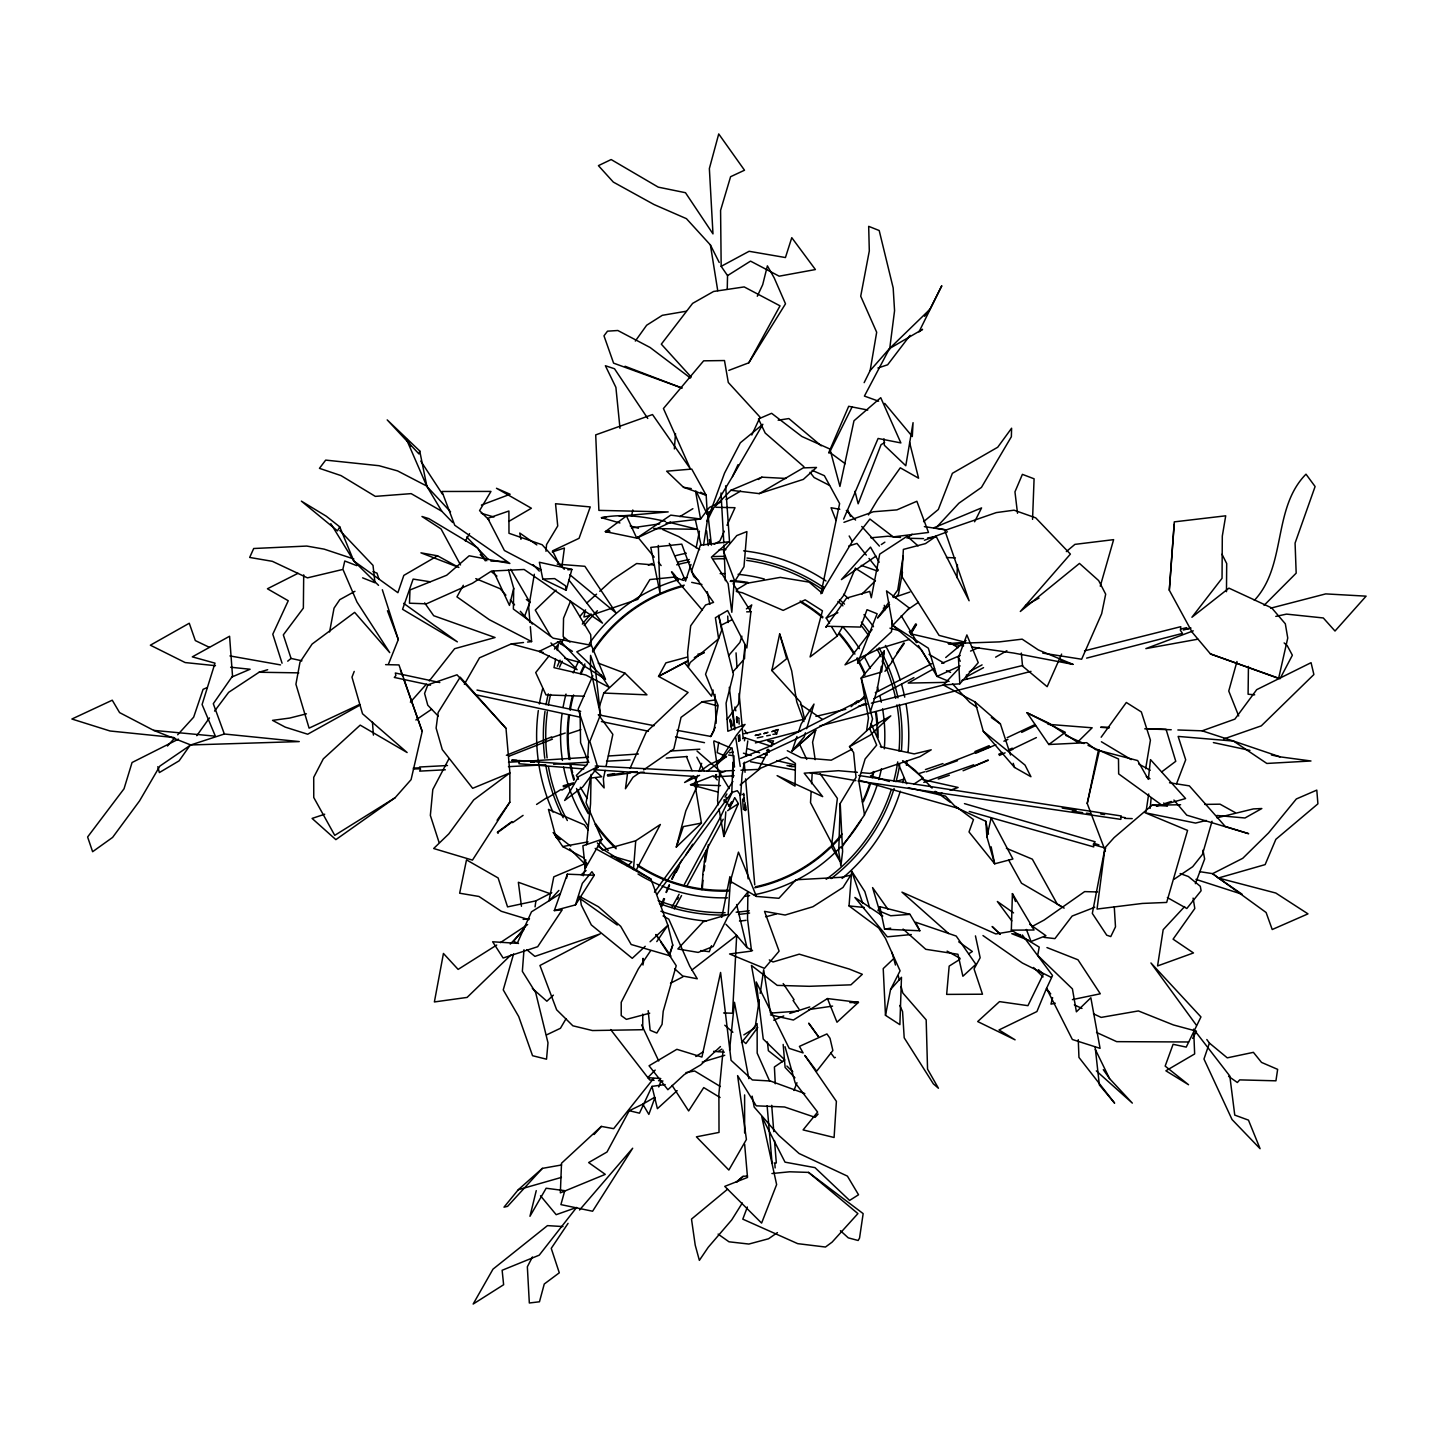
<?xml version="1.0" encoding="UTF-8"?>
<svg xmlns="http://www.w3.org/2000/svg" width="1438" height="1438" viewBox="0 0 1438 1438"><rect width="100%" height="100%" fill="white"/><g stroke="black" fill="none" stroke-linecap="round" stroke-linejoin="round"><path stroke-width="1.5" d="M509.807 802.17L509.879 772.925L505.996 728.329L460.196 677.172L438.159 712.493L436.109 728.059L442.293 749.593L472.671 788.312L509.879 772.925L473.695 799.941L448.818 833.878L433.665 848.51L472.473 860.122L509.807 802.17L497.099 820.271M732.931 769.276L734.009 755.813M642.768 1014.096L642.696 1029.716L592.438 1030.543L572.863 1025.797L556.632 1009.782L539.951 965.491L600.203 933.873L534.9 956.396L526.703 949.637M643.02 965.024L643.038 958.337L643.469 962.705M1226.47 591.683L1226.704 563.57L1222.012 554.259M303.706 574.841L303.364 608.112L283.322 634.877L291.051 658.424L301.908 660.815M743.158 807.491L742.673 799.043M1248.436 666.405L1248.094 694.23L1254.691 694.806M732.949 762.32L731.78 792.482L737.281 790.702L740.678 795.358L742.062 774.884L744.453 762.212M508.495 569.861L513.708 588.358L513.366 609.047L553.235 638.202L591.36 645.303L605.452 679.275L583.307 665.47L560.389 641.078L539.088 651.396L577.141 669.695L550.916 642.93M727.251 289.092L727.538 275.611L721.175 266.336L720.582 210.361L730.594 176.712L744.507 170.223L718.73 133.95L709.365 168.552L712.978 233.891L685.477 192.71L658.245 187.138L611.15 159.546L598.424 165.64L613.325 182.087L654.002 204.52L686.429 218.666L710.408 244.963L719.216 262.453M1011.345 930.152L1012.406 893.627L1034.084 930.009L1011.345 930.152L1039.225 947.103L1037.679 955.389L1072.424 988.895L1076.397 1011.813L1090.849 997.738L1100.07 1048.356L1072.353 1039.494L1046.522 988.445L1052.544 975.539L1022.328 934.988M840.223 803.483L838.731 851.602L840.906 865.982L842.614 851.548L840.223 803.483L856.005 777.311L853.615 752.541L849.499 746.664L869.541 728.185L890.805 715.872L870.008 735.285L849.499 746.664M956.971 577.734L957.402 564.559M1032.556 519.37L1034.084 478.8L1022.4 474.36L1014.958 491.85L1017.511 513.276M738.898 719.683L739.15 724.123M744.507 658.802L745.172 644.584L738.467 704.243L727.107 719.431M586.56 844.717L590.551 803.914L591.09 774.345L586.093 802.71L601.929 839.325L585.302 868.3L585.769 859.726M716.501 777.113L715.908 775.298M811.104 792.14L810.511 802.638L834.453 848.402L839.738 860.985L831.416 846.658L837.383 798.396L820.145 773.698M811.589 783.746L812.182 773.267M892.225 621.036L891.524 631.695L857.533 663.295L877.144 613.774L867.024 609.694L860.643 627.076L827.084 626.267L825.772 627.274L846.569 598.082L869.738 591.413L871.302 597.741L879.697 554.151L907.126 536.248L918.055 545.883M730.378 881.314L728.149 914.478L703.146 921.83L677.837 948.972L698.167 952.405L713.158 946.492L727.61 917.264L747.904 891.973L747.544 919.08L751.535 951.075L729.569 953.969L764.459 968.367L779.108 951.165L764.531 911.368L785.112 915.035L812.883 906.749L842.974 887.48L850.757 875.203L841.086 877.306L795.969 879.768L778.893 898.301L756.442 896.431L730.378 881.314L738.449 852.123L756.442 896.431M1169.31 590.227L1174.289 521.868L1225.715 515.811L1222.3 536.122L1222.048 578.292L1191.922 617.261L1228.951 588.142L1271.695 607.914L1285.32 623.786L1287.747 638.023L1278.616 678.412L1210.472 653.948L1192.174 632.253L1169.31 590.227L1174.199 524.349M702.247 889.565L703.002 880.29M523.989 949.745L522.354 971.351L535.673 992.615L547.986 1042.802L546.53 1059.195L532.545 1055.708L518.723 1016.576L503.246 989.883L513.6 953.897M674.35 448.944L675.501 433.575M890.571 989.488L901.482 977.301L899.882 1024.665L885.484 1015.318L890.571 989.488L900.08 970.812L885.52 938.475L878.726 928.013L849.049 905.922L851.673 871.14L864.831 891.578L869.666 907.917M633.457 869.577L635.74 840.763L660.366 824.477L635.991 870.475M701.546 889.529L703.002 874.61M734.962 798L738.395 803.662L723.835 836.485L725.813 811.841M545.991 551.293L546.548 544.589L557.728 525.966L555.535 503.731L590.245 506.931L579.065 538.315L552.552 550.862L559.454 564.918M1150.166 808.372L1151.173 797.695M723.116 1050.1L718.892 1093.976L719.018 1132.425L696.405 1136.829L728.85 1170.047L746.412 1139.489L737.604 1075.606L756.226 1105.822L784.573 1106.99L815.112 1117.326L818.114 1114.091M702.733 874.592L705.609 852.734M729.569 1050.153L734.476 1002.304L748.856 1078.68M750.906 611.725L746.825 647.981L727.61 610.539L715.405 617.729L718.623 638.796L690.222 662.487L688.389 666.944L687.616 652.618L690.689 625.782L705.609 604.967L713.554 602.396L691.426 571.335L700.396 545.2L728.76 541.766L711.415 557.171L728.113 583.612L731.816 612.282L734.297 580.017L723.548 551.365L736.777 535.583L746.897 531.575L743.985 566.734L733.182 583.846L750.906 611.725L746.664 611.851M1146.086 811.481L1148.692 793.992M869.613 729.228L872.542 718.874L861.218 677.999L884.19 651.019L881.674 671.959L861.218 677.999L868.462 717.922L866.593 730.72M889.583 349.65L894.562 310.716L893.178 287.942L879.193 230.529L868.678 226.341L869.307 250.949L860.715 296.21L876.677 332.25L870.134 370.609L864.148 382.652M704.081 870.925L704.782 865.496M1180.598 804.759L1152.108 805.19L1114.108 837.617L1105.031 847.737L1097.05 909.05L1142.383 903.441L1166.667 902.435L1187.572 830.409L1145.025 812.722L1195.571 823.075L1206.266 820.451M562.096 565.368L564.397 548.022L552.282 551.976M627.435 774.273L625.44 788.779L633.026 777.275L640.126 772.35L644.08 772.134M535.062 906.893L535.889 900.853L551.779 892.692M718.694 742.314L717.185 752.631L726.478 756.568L706.957 771.343M755.417 1025.618L759.246 999.823M760.199 993.388L763.686 969.733L770.373 1012.496M705.357 861.847L708.413 844.555M703.577 545.11L708.664 511.892M704.476 862.009L705.321 856.671M728.922 805.568L730.828 804.273L730.216 805.208M903.172 556.075L897.743 590.029L892.71 596.968M1145.655 768.737L1150.418 740.157L1141.341 711.954L1126.331 702.481L1101.149 737.227M534.325 574.229L528.699 607.483L529.975 622.402M881.422 666.297L877.054 690.276L870.439 711.54M882.213 661.929L884.19 651.019M902.489 572.36L898.408 594.433L895.461 597.777M566.554 878.312L567.327 874.178L594.271 875.257L575.47 904.897L554.313 910.578L567.327 874.178M329.572 631.965L334.047 608.148L339.781 599.664L354.952 591.306M555.625 659.089L553.99 667.645L585.913 675.051L609.119 687.346L600.832 674.817M557.261 650.515L558.501 644.08L554.475 649.113M1105.031 847.737L1092.323 913.418L1106.739 935.203L1110.783 936.569L1115.493 926.845L1114.27 906.893M598.064 766.508L582.767 786.91L564.631 800.481L578.651 776.538L598.064 766.508L597.849 767.622L589.868 741.415L600.491 714.74L595.44 669.82L590.569 655.386L590.443 668.346L600.491 714.74M696.136 547.806L699.425 531.125M736.759 719.737L737.155 722.721L736.777 717.059L739.204 718.479M548.974 900.907L553.792 876.838L586.237 863.124M721.786 917.372L729.911 876.623L731.457 883.058M631.516 516.278L632.81 509.969M745.711 756.1L747.796 740.93M705.806 853.273L706.525 849.84M724.231 801.685L724.123 799.564M1105.409 851.224L1087.218 803.465L1098.452 750.061M605.164 770.426L603.367 778.911L604.122 787.934L595.584 777.886M606.081 766.184L612.84 734.351L598.532 714.92M804.579 718.946L800.606 702.283L771.846 670.539L779.666 633.906L791.691 670.881L796.742 701.798L803.95 721.552M585.23 610.916L583.9 617.01L591.989 614.817M991.124 846.802L994.683 863.807L986.899 836.826L991.142 817.916L1012.891 859.007L994.683 863.807L969.014 831.955L973.472 819.606L955.767 806.394M744.435 740.786L745.046 738.089L742.655 738.683M385.6 664.644L398.973 664.931L422.197 731.403L411.088 779.63L395.073 797.766L335.863 839.63L312.082 818.42L324.7 814.232M1087.218 803.465L1099.441 750.259M823.722 586.938L822.23 593.211L809.091 582.12L780.277 577.375L747.311 583.217L736.148 589.957M536.248 1190.646L529.957 1216.296L546.152 1188.237L564.774 1190.664L560.91 1204.613L592.6 1211.227L632.684 1148.225L579.55 1210.005M768.665 751.697L768.917 750.654M419.716 450.939L418.979 453.959L387.199 419.896L419.716 450.939L426.888 486.404L441.826 511.281L452.682 522.515M513.708 588.358L509.465 605.416L493.432 571.102M1052.634 997.63L1050.962 1004.137L1055.258 1003.239M796.958 736.472L792.032 751.085L815.759 730.091L812.578 742.224L815.166 759.677M697.556 775.406L694.824 783.458L701.438 823.075L676.291 847.108L685.836 810.816L697.7 784.95L694.482 776.826M713.14 690.042L711.486 696.208L684.434 662.559L658.55 676.381L688.101 692.469L646.129 732.284L630.114 768.287M566.159 590.281L571.875 569.412L539.358 562.258L542.809 579.065L566.159 590.281L565.565 585.859L554.673 578.597L542.809 579.065M583.235 875.814L586.704 863.159M1236.968 661.498L1228.753 691.031L1238.675 715.962M1100.268 586.183L1113.623 539.645L1074.923 544.373L1066.331 551.581M1212.054 821.242L1202.402 854.514L1192.695 866.701L1174.163 879.211M805.442 732.805L804.219 736.903L792.032 751.085L815.759 730.091M806.664 728.689L813.998 704.063L801.182 723.961L798.36 732.302M669.479 955.605L672.75 945.036L667.861 925.245L650.929 879.085L597.795 846.173M776.502 733.901L778.138 729.533L771.703 731.69M741.9 636.189L739.923 642.444L728.617 655.602M749.791 611.132L751.75 604.877L746.394 608.903M575.47 904.897L582.336 883.363L591.953 871.716L594.271 875.257M599.197 707.119L603.78 693.062L625.063 673.254L646.956 694.842L603.78 693.062M690.995 564.451L685.567 581.096L669.317 543.42M698.94 771.379L701.672 763.326M1206.806 1039.512L1209.412 1043.071L1203.966 1059.033L1232.042 1119.537L1260.083 1148.692L1248.472 1120.13L1234.757 1115.097L1229.814 1076.037L1193.63 1029.159L1194.654 1053.946L1165.876 1070.807L1188.543 1084.737L1165.157 1066.097L1173.084 1044.312L1186.224 1047.098L1200.946 1016.936L1150.939 962.957L1196.416 1025.258M676.291 847.108L683.356 826.598L701.438 823.075M1132.209 818.617L1124.822 818.384M669.749 953.412L672.75 945.036M654.955 1097.518L648.844 1114.396L642.804 1104.15L629.251 1110.711L606.998 1152.018L588.645 1162.569L605.272 1174.361L560.353 1192.857L561.521 1163.234L601.318 1126.403L613.649 1128.668L653.535 1078.536M658.766 1086.966L661.049 1080.639M661.714 906.533L664.536 898.804M532.384 624.038L524.672 616.165L529.831 602.216L510.688 569.376M660.869 906.21L663.709 898.534M711.54 945.683L709.276 951.704L700.612 950.59M747.365 1207.021L742.799 1219.154L797.713 1243.654L825.466 1247.034L832.117 1242.126L857.911 1213.6L808.533 1172.401L789.696 1171.79L771.936 1173.534M959.811 683.823L958.427 657.454L966.875 634.931L978.235 662.666L959.811 683.823L943.346 685.009L959.164 668.113M1195.373 883.669L1204.649 858.989L1202.959 850.182M1176.518 783.854L1185.685 759.803L1178.153 736.418L1233.516 741.073L1280.018 756.837L1310.971 760.99L1266.842 763.452L1233.516 741.073L1202.15 730.828L1177.866 729.983M793.956 1090.489L796.958 1082.706M354.215 671.42L351.986 677.154L362.52 713.751L407.134 752.541L360.201 725.129L323.298 758.869L313.718 777.347L313.754 797.497L334.748 835.352L395.073 797.766M511.73 760.558L516.619 760.414M388.476 664.086L398.308 639.551L382.328 589.742M732.391 792.122L720.222 817.539L684.452 884.262M666.064 892.153L669.173 884.801M855.412 568.082L844.016 594.937L826.221 618.016L829.546 623.427M828.665 452.826L848.69 406.289L867.743 410.028M666.369 892.513L669.515 885.305M592.851 675.716L578.148 709.078L588.753 741.325L587.333 764.279L576.368 775.406L578.507 779.234M1061.621 654.092L1047.152 686.681L1022.526 666.1L1021.34 653.068M843.621 519.136L878.097 438.464L900.871 442.922L880.739 397.697L853.974 420.777L839.936 486.439L829.906 449.033L801.883 436.487L771.595 413.299L758.473 418.961L765.196 433.036L803.968 466.757M724.321 531.215L719.845 541.012L714.147 544.247M726.999 525.337L735.016 507.704L715.98 507.29M729.408 808.695L734.602 797.91M715.495 504.792L732.481 476.553L738.018 464.69M751.804 435.013L760.091 417.2L728.293 382.472L724.482 360.543L703.649 360.83L663.439 408.518L690.366 468.842L652.51 414.557L595.709 434.887L598.891 510.382L668.203 511.91L619.257 516.152M757.287 296.246L762.697 284.688L767.389 265.85L774.201 277.894L785.508 303.813L748.803 362.807L728.832 370.393M665.147 1084.576L651.989 1086.373L639.479 1113.174L629.251 1110.711M671.816 878.834L675.105 871.823M672.103 879.301L677.298 868.642M532.437 1256.956L527.351 1266.77L529.328 1302.99L539.466 1301.785L544.265 1284.008L559.292 1272.81L551.239 1248.364L568.064 1223.361M879.84 906.695L877.989 910.452L890.697 915.754L909.966 914.352L919.835 930.763L884.586 929.2L879.84 906.695L909.966 914.352M829.295 452.898L852.195 406.738M974.605 521.778L981.579 507.902L933.999 527.728L946.528 529.975M710.552 736.705L715.243 727.412M924.598 316.288L929.883 309.368L941.8 285.731L919.008 331.872L922.567 329.338L889.493 348.571L870.134 370.609M711.055 736.31L713.859 730.828L718.119 705.519L705.555 674.26L721.714 630.221L718.641 615.374L733.38 674.26L726.082 703.146L727.826 731.259L745.064 724.41L736.669 734.908L717.418 764.369L731.331 748.173L714.039 740.858L713.751 741.99L717.778 769.707L729.228 788.581M676.202 872.345L679.113 866.683M448.998 758.653L432.802 789.534L430.357 815.436L439.003 842.255M687.166 885.502L723.224 819.211M767.515 752.272L758.491 769.402L740.965 770.193M770.534 746.556L773.536 740.858L767.658 740.84L773.554 743.806M1192.677 1038.38L1196.47 1031.172L1173.444 1024.952L1138.393 1010.932L1101.149 1017.403L1093.473 1013.826M677.532 899.217L678.376 897.618M678.233 866.79L681.846 860.176M729.39 806.143L730.109 804.867M748.803 362.807L780.025 305.845L744.183 286.917L713.608 291.465L692.613 303.382L661.318 344.167L691.247 377.116M726.118 798.557L726.729 797.443M463.306 585.284L456.942 596.86L489.315 619.688L531.611 641.6L530.334 626.662M674.242 908.906L681.558 895.568M732.895 781.463L714.291 809.918L654.47 892.225M671.762 907.504L679.096 894.22M339.745 526.847L337.499 530.874L301.369 501.125L326.228 516.188L339.745 526.847L353.802 561L378.536 585.338M726.855 793.92L725.022 797.101M465.355 541.012L469.597 533.624M464.348 684.308L479.537 657.795L511.335 643.9L523.504 642.516M736.31 591.503L742.35 592.744L783.171 610.395L805.154 599.844L822.446 610.826L810.097 656.95L837.276 636.045L842.668 626.626M732.481 476.553L762.859 424.282L740.336 442.778L724.536 473.12L706.975 521.311L713.23 508.549M566.015 1018.769L560.443 1028.278L546.494 1034.929M843.944 522.336L873.333 511.766L896.899 509.879L916.869 501.269L928.499 532.455L893.214 536.895L869.918 519.046L852.321 541.497L820.918 593.768L839.612 503.57L824.369 475.69L812.128 470.334M868.462 514.93L877.486 499.867L900.296 467.817L918.576 478.189L909.589 442.473M910.2 632.972L915.575 624.038L916.491 624.595L911.099 633.493M910.793 633.187L916.15 624.308M685.8 854.945L692.739 844.25M742.314 1202.995L731.726 1219.909L708.251 1247.267L699.371 1260.353L695.219 1245.128L691.498 1219.1L727.592 1189.19M724.41 800.822L725.04 799.852M896.791 653.283L903.711 643.038M904.34 643.307L891.884 661.246M650.641 950.716L638.328 968.906L621.216 1002.304L621.216 1015.588L626.393 1019.362L649.706 1013.197M656.789 941.602L667.861 925.245L650.066 941.782M732.194 791.907L657.022 894.31M190.499 744.668L179.121 760.828L159.348 772.566L157.838 766.67M196.808 735.681L209.463 717.904M841.302 847.935L864.544 814.897L858.684 780.367L865.119 758.958L876.677 745.1L869.541 728.185M635.326 341.058L646.651 325.24L662.307 315.317L686.034 311.273M1254.349 600.383C1286.92 565.619 1272.163 508.405 1305.992 474.181L1315.105 486.529L1295.081 543.079L1296.177 573.151L1264.056 605.362M877.611 617.801L888.936 602.18M757.754 1027.433L745.873 1043.575L742.619 1040.753M214.586 711.091L228.642 692.343L259.074 672.247L267.666 669.713M884.963 671.348L892.153 661.84M910.074 335.342L887.641 364.785L877.917 368.02M872.093 629.538L845.005 664.841L880.164 648.358L909.481 639.425M743.248 809.612L745.226 808.138L744.65 804.543L745.567 810.529L743.194 808.462M549.118 655.818L535.709 672.571L545.991 694.914L584.331 696.208M525.607 926.378L513.582 941.369L518.507 943.508M731.906 802.853L732.715 801.865M542.378 1168.375L518.273 1189.729L504.001 1207.165L507.578 1206.356L542.378 1168.375L561.611 1164.96M741.487 1042.514L757.125 1023.622L757.179 1053.137L769.672 1081.178M877.827 617.855L889.583 604.463M410.369 702.193L426.367 684.182M429.279 680.911L454.624 648.7L495.067 637.519L433.701 615.716L424.641 602.899M732.661 672.121L743.015 660.455M594.074 1134.528L601.318 1126.403M167.473 745.998L174.753 737.982M177.665 734.782L193.663 717.167L203.082 689.341L207.162 687.58M937.918 525.769L958.894 503.21L981.453 487.41L1011.363 436.739L1011.597 428.218L997.72 447.236L952.387 473.318L938.331 509.483L923.573 521.688M1184.642 906.569L1163.18 929.685L1157.572 965.941L1193.468 952.945L1173.084 939.176L1194.816 908.492L1193.091 898.103M549.783 900.224L558.915 890.428M714.974 775.981L716.322 774.561M510.238 944.083L523.881 929.721M858.45 702.391L864.544 696.118M696.1 491.167L707.298 514.462L730.899 490.286L761.888 477.182L785.903 478.441M655.189 1070.088L647.765 1077.673L660.779 1078.536M730.288 803.483L731.69 801.829L732.212 802.71M861.721 594.307L875.436 580.754M855.448 703.955L858.342 701.133M929.883 309.368L889.493 348.571L864.418 396.079L878.618 401.202M511.065 954.832L467.098 997.415L434.384 1001.944L443.443 953.466L458.129 969.392L496.721 945.036M851.134 706.705L857.102 700.953M556.039 590.119L535.278 610.072L550.7 636.225M891.83 952.136L893.753 958.589L883.22 968.601L885.484 1015.318M627.399 866.197L631.929 861.883L611.096 855.79M553.396 995.132L546.871 1001.225L532.348 988.391M645.213 946.294L632.253 958.319L591.324 924.922L581.294 905.059L580.089 896.773M720.456 1046.558L700.755 1064.875L684.29 1074.545L667.879 1089.716L649.059 1065.774L676.867 1049.309L701.924 1057.056L720.582 972.465L731.079 1060.327L752.362 1079.956L770.337 1080.999L804.831 1093.563M677.172 1090.633L657.4 1108.68L651.989 1086.373M587.01 602.792L596.554 594.146M599.736 591.27L612.444 579.748L636.603 563.534L654.434 565.008M736.616 1182.216L743.069 1176.374L747.508 1175.942M581.168 874.789L586.075 870.529M945.719 657.508L966.084 640.521M736.184 1182.072L743.069 1176.374M287.726 661.174L291.051 658.424M740.175 784.968L760.792 768.144L786.658 757.251L795.412 763.452L795.052 786.119L777.113 775.621L822.68 796.634L804.219 773.177L838.426 770.696L857.372 772.332M771.846 670.539L786.676 658.73L779.666 633.906M907.036 538.172L912.087 534.199M431.598 709.311L415.87 719.989M691.768 970.111L736.687 935.437L746.969 947.48L752.559 950.59M1161.742 771.864L1175.763 761.295L1166.056 729.282L1146.428 728.689M715.225 699.964L702.175 701.762L681.037 717.364L673.829 748.946L643.667 769.887M1048.823 744.507L1065.342 732.319L1027.02 712.763L1048.823 744.507L1086.715 742.691L1095.54 749.575L1137.656 760.558L1148.333 779.36L1150.508 759.624L1185.577 798.539L1161.94 805.244L1118.656 773.896L1118.494 758.958L1088.009 745.369M497.476 832.656L511.892 822.105M511.91 821.619L497.476 832.117L498.195 833.213M729.785 719.827L730.702 719.162M693.386 776.143L684.596 782.488L699.569 775.37M700.414 771.056L709.204 764.71L726.478 756.568M907.504 609.784L918.451 602.306M777.437 1232.6L768.557 1238.765L748.856 1244.05L728.994 1241.803L718.101 1234.11M512.593 822.644L523.072 815.382M876.012 556.111L841.41 579.586L870.511 547.123L879.157 562.258M881.278 544.553L884.873 542.162M500.37 942.627L527.638 924.562M718.299 1051.448L721.858 1049.093M536.572 804.435L546.979 797.605M913.921 784.105L923.16 778.03L902.615 760.72M740.588 491.095L726.118 499.525M758.329 479.501L761.888 477.182M727.61 810.673L738.395 803.662M743.841 1034.893L755.112 1027.775M727.538 275.611L750.546 261.123L779.162 276.186L815.4 269.553L791.781 237.683L785.436 257.546L749.108 251.291L721.175 266.336M695.776 1056.499L703.146 1051.843M827.461 998.565L836.988 1022.22L858.45 1002.358L827.461 998.565L793.399 1020.027L770.462 1014.886M959.865 959.362L949.17 966.102L946.653 994.395L982.496 994.215L974.047 968.924L980.159 957.744L975.449 935.886M968.799 953.754L972.358 951.507L958.715 941.836M559.885 893.987L531.485 911.818L517.249 943.328L492.659 941.782L503.138 958.014L537.686 946.707L562.186 909.859L554.313 910.578M546.764 798.378L560.946 789.516M561.881 790.109L571.713 783.98M679.868 516.637L692.882 508.675M508.8 521.419L531.395 508.243L496.469 488.273L510.113 494.259L481.424 505.062M759.228 493.611L803.249 467.889L816.496 467.458L803.357 479.375L759.228 493.611L730.899 490.286M884.676 442.562L881.063 444.684L858.144 503.803L854.981 491.293M437.547 555.805L420.939 552.839L458.848 567.453L437.547 555.805L403.826 575.398L397.895 592.69L353.802 561L330.812 523.666M642.804 1104.15L654.272 1097.518M995.635 657.166L1006.888 650.731M360.003 705.105L307.696 734.225L285.263 727.143L272.537 720.366L289.685 718.065L306.438 713.823M934.556 668.346L908.187 683.068L946.815 682.367M1025.456 605.578L1039.045 598.064M1031.729 926.701L1044.06 920.086L1084.629 891.614L1097.554 891.955M715.711 775.495L716.681 774.992M967.019 676.507L983.556 667.645M969.32 671.69L982.082 664.877M852.069 749.144L831.254 760.181L801.038 757.628L787.287 750.708M873.909 698.67L913.903 677.586M688.299 660.815L658.55 676.381L665.884 662.882L687.148 657.13M696.244 656.681L704.171 652.528L697.789 654.254M865.748 697.628L771.505 745.513L740.498 758.455M875.311 692.649L931.68 663.709M670.485 983.25L683.032 976.761M864.4 703.703L795.484 739.312L743.266 763.65M684.434 662.559L688.371 660.545M694.302 657.543L704.171 652.528M298.008 573.313L267.414 588.771L288.247 600.742L272.789 634.212L282.064 663.224M178.474 739.132L132.062 762.517L124.028 788.779L87.61 836.988L92.625 851.709L112.595 837.419L139.576 800.858L159.852 766.095L190.769 744.956L224.346 734.009L299.248 741.577L190.769 744.956L153.686 730.378L119.588 712.601L112.254 700.198L71.9 719.018L110.043 730.989L173.818 737.496M721.606 624.973L732.104 619.688M1036.385 737.586L1012.46 749.054M1035.108 724.518L1007.157 737.676M1021.681 732.391L1035.558 725.597M720.528 502.186L709.347 507.47L700.576 519.01L666.243 522.947M359.608 704.458L309.098 728.149L295.922 684.218L299.985 662.199L312.1 644.062L354.647 612.372L389.734 652.618L356.966 602.001L342.873 569.232L344.778 561L356.768 565.637M999.356 755.453L1005.126 752.829M1008.955 751.085L1012.801 749.342M826.221 618.016L837.887 612.75M960.117 665.902L936.983 676.381L921.596 649.976L892.728 625.386L886.527 590.892L909.319 608.076L892.728 625.386L928.319 648.161L936.983 676.381L949.098 681.45M998.691 754.267L1002.574 752.523M1008.398 749.917L1012.262 748.173M591.36 645.303L576.8 651.791L605.452 679.275M506.374 755.292L551.599 736.939M995.869 744.74L975.611 753.314M1003.886 741.199L1007.912 739.42M988.337 760.325L963.101 770.732M974.317 765.933L987.942 760.055M231.698 677.1L250.104 669.245L230.619 667.232M941.71 663.367L960.242 655.458M970.542 651.072L978.775 647.567M509.07 756.172L552.408 739.168M773.716 1020.189L783.764 1015.965M789.786 1013.43L809.792 1006.942M830.876 1053.065L834.417 1057.811L835.388 1057.415M974.91 751.535L989.218 745.657M989.865 746.915L944.047 764.836M883.256 608.22L887.21 606.674M717.706 791.961L690.546 784.681L713.266 775.765M719.449 773.32L725.651 770.894L734.405 770.498M1094.749 907.27L1072.155 916.042L1054.935 938.619L1044.15 937.378M728.635 805.01L729.893 805.082M973.778 764.782L923.789 782.362M957.51 760.684L926.198 771.829M1193.27 630.851L1145.852 648.61L1197.89 639.191M924.418 540.257L947.426 531.79M1202.15 730.828L1234.883 719.126L1256.704 689.665L1311.061 662.684L1313.883 674.53L1261.306 725.848L1223.792 738.934M942.16 793.111L938.169 794.513L935.113 791.295M950.123 790.289L958.103 787.485L922.765 779.576M893.789 597.561L909.877 592.043M594.02 614.26L637.807 599.358L649.904 579.55L674.116 577.105L683.661 580.431M925.407 769.582L942.969 763.578M938.241 779.037L949.35 775.244M551.096 737.838L565.242 733.038M601.929 839.325L582.875 845.796L585.302 868.3M763.812 733.722L767.353 732.535M568.765 733.668L580.826 729.659M1156.494 806.305L1160.7 804.921M1164.924 803.536L1171.251 801.469M848.708 546.063L856.958 543.42L866.323 555.104M919.008 773.536L924.742 771.739M895.694 781.625L904.268 779.001M702.247 1062.071L724.752 1055.294M573.456 782.793L563.193 785.795L563.462 786.82L573.69 783.836M764.081 733.434L768 732.319M518.273 1189.729L561.413 1177.398M726.334 801.775L724.626 801.829M635.74 840.763L602.504 850.128L597.345 842.902M1030.974 671.384L819.84 725.902M1190.61 628.1L1186.71 629.125L1190.844 628.047M1183.294 630.024L1187.321 628.981M744.039 733.722L805.136 718.946M943.094 685.081L871.338 703.164M1270.653 608.184L1325.728 593.894L1366.1 596.159L1335.003 631.03L1323.302 617.963L1286.543 614.116L1275.794 616.399M800.876 730.828L755.399 742.907M1086.625 658.119L1182.485 633.403L1180.418 630.347L1180.796 626.68L1084.54 650.839M961.95 680.318L1022.76 665.47M773.105 730.989L777.652 729.875M1216.979 817.827L1253.379 808.911L1261.827 808.533L1244.984 817.988L1216.854 815.472M858.504 706.274L867.06 704.207M767.245 749.593L768.269 749.36M342.046 569.628L307.444 577.86L272.357 561.323L249.673 557.441L253.699 548.507L306.761 546.063L324.143 549.136L353.892 559.023M815.921 716.376L845.76 709.294M1181.065 628.963L1186.781 627.633M666.261 523.324L670.593 522.336L636.746 538.118L605.344 531.611L626.447 515.954L636.746 538.118L670.755 515.128L700.576 519.01L695.561 491.365M619.94 522.983L601.461 517.698C622.366 513.402 644.799 516.691 665.596 521.419M729.497 752.847L733.236 752.056M535.889 900.853L507.56 906.893L498.123 877.953L466.505 859.888L459.657 893.214L478.944 896.467L501.269 911.279L528.842 919.673M757.251 737.892L762.895 736.687M1072.406 999.626L1100.286 993.784L1077.979 959.793L1046.954 947.57M570.706 846.173L553.342 832.62L562.689 846.551L588.088 841.859M685.89 1072.622L694.68 1071.004L720.348 1086.517M766.67 735.825L770.373 735.16M884.586 929.2L890.679 928.157M607.807 776.125L630.725 772.979M607.555 774.74L614.475 773.59M1013.089 931.087L995.815 933.945L901.95 892.135L948.631 933.514M923.52 538.621L908.924 538.279M927.6 537.956L935.779 536.608M607.357 775.352L623.715 772.961M778.156 420.202L788.869 418.566L821.242 445.834M798.108 1011.112L770.552 1013.107M808.893 1009.548L832.584 1006.115M854.136 1002.987L858.45 1002.358L849.822 1002.592M609.694 530.999L605.344 531.611L609.73 531.287M631.444 527.908L659.718 523.881M772.907 734.369L775.316 734.081M590.91 778.03L601.731 776.754L593.732 769.815M527.548 642.049L531.611 641.6M523.144 919.385L529.472 918.684M567.866 569.808L571.875 569.412M638.4 753.997L608.4 756.011M911.297 934.538L887.318 936.821L854.873 897.456L882.788 916.024M734.099 775.765L713.787 776.933M870.853 537.812L887.911 536.23L900.53 537.452M601.461 517.698L605.901 517.321M766.562 750.726L768.935 751.625M630.042 772.188L637.322 771.631M699.875 749.216L670.36 751.049M666.261 758.06L687.256 756.532M545.02 764.8L508.459 766.652M553.63 764.225L588.843 762.176M588.501 757.233L523.594 761.403M508.513 762.23L519.28 761.655M447.488 765.519L419.537 767.011L420.579 769.114L419.662 771.128L445.331 769.779M606.548 761.205L630.078 759.947M963.64 645.86L948.379 643.649L965.311 642.966M413.281 768.09L419.339 767.856M948.379 643.649L999.392 641.887L1022.166 639.155L1038.29 649.904L1072.982 664.374L1013.808 653.068L972.358 647.118M413.479 768.971L419.303 768.809M724.968 771.451L678.628 770.48L595.224 766.005M1204.702 804.399L1220.053 804.184L1235.386 812.686M774.165 1162.983L776.322 1162.965L774.507 1140.586M1188.543 1041.975L1116.697 1041.651L1096.529 1032.448M259.074 672.247L298.762 672.858M653.751 528.537L697.592 529.346L669.856 522.479M1109.327 727.556L1100.609 727.286L1109.435 727.592M690.546 784.681L720.492 785.615M723.602 1012.945L732.535 1013.233L736.687 935.437L725.956 924.292M1144.756 728.832L1171.233 729.749M490.915 561.09L506.176 561.647M946.456 557.513L955.371 557.872M1152.108 805.19L1167.458 806.053M562.977 1226.56L547.465 1225.625L492.982 1269.161L473.156 1304.05L503.624 1284.727L502.132 1270.275L539.214 1255.176L576.602 1207.471L556.182 1214.679L540.508 1195.787M586.416 765.393L519.334 760.558L518.974 763.74L583.756 768.953M713.59 1051.34L724.339 1052.167M557.189 564.145L584.889 566.302L616.165 613.091L569.879 574.751M1048.05 724.321L1092.161 727.79L1077.475 742.242L1048.59 723.026L1027.02 712.763M594.739 769.761L694.806 776.466M654.11 1080.315L649.67 1079.956L610.647 1029.572M658.532 1080.675L662.972 1081.034M861.578 772.691L869.99 773.41L919.943 756.622L931.231 749.809L914.209 753.907L880.344 746.717M153.686 730.378L215.376 736.184L202.093 704.53L214.999 663.152L192.315 656.86L229.577 636.243L232.525 676.058L213.291 703.703L224.346 734.009M519.927 760.792L525.158 761.313M849.049 905.922L864.184 907.468M215.466 665.686L185.16 662.559L150.379 645.195L189.259 623.247L195.316 640.575L209.445 647.37M520.268 760.792L511.982 759.911M530.712 761.942L533.84 762.284M530.46 761.906L534.109 762.302M1020.423 934.682L1011.795 933.693L1028.35 940.218M516.35 761.097L519.999 761.583M1100.825 814.07L1104.564 814.573M1086.463 813.171L1090.202 813.692M858.055 781.014L1120.831 819.372L1121.298 815.975L858.756 775.477M1120.795 817L1125.091 817.629M728.563 755.004L732.032 755.525M1082.688 812.65L1072.281 811.086M924.382 526.614L946.42 530.011M1199.544 871.626L1212.611 873.657L1266.105 912.501L1272.217 929.523L1307.987 913.867L1275.812 893.034L1218.381 878.007L1212.611 873.657L1242.756 858.306L1268.532 832.944L1296.357 798.953L1316.795 790.109L1317.909 803.842L1275.865 839.307L1265.134 864.615L1218.381 878.007L1242.18 894.274L1195.931 879.373M1042.748 653.104L1081.646 659.233L1101.652 613.738L1105.678 594.164L1098.65 580.575L1079.471 563.426L1020.315 611.492L1070.393 554.097L1035.702 517.842L1014.06 510.184L996.318 512.593L944.82 530.442L969.104 600.76L936.084 536.248L925.497 543.6L903.37 549.406L901.806 576.422L939.068 635.38L965.401 642.337M430.088 581.761L413.137 579.083L402.568 609.299L457.374 641.869L403.629 603.331M1169.507 782.757L1189.352 785.867L1225.23 826.419L1248.669 833.698L1186.763 815.166L1173.929 800.049M1076.073 810.331L1062.215 808.048M794.585 769.941L750.6 761.763M707.298 514.462L706.184 495.247L691.732 469.076L666.657 471.197L683.481 487.284L691.265 488.578M710.138 736.31L676.867 730.288M809.81 772.601L855.862 780.636M839.774 509.286L831.038 507.74L836.071 520.466M229.972 655.926L280.518 664.895M598.298 714.794L654.128 725.687M704.494 742.673L675.483 736.849M757.61 756.748L763.955 757.97M648.394 731.223L601.408 721.552M580.718 711.325L476.985 690.042M579.604 717.077L475.654 694.734M691.696 582.372L701.906 584.475M1213.384 742.583L1249.928 750.402M1271.426 755.004L1280.018 756.837M439.812 682.547L395.324 673.002L395.899 675.536L394.3 677.442L430.519 685.189M908.367 787.754L945.485 796.095L956.09 807.473L985.785 821.296L988.463 834.058M776.592 760.594L795.304 764.926M786.999 765.447L792.176 766.742M789.174 765.411L794.171 766.724M511.335 643.9L543.366 652.546M564.739 658.316L581.815 662.918M702.175 701.762L716.879 705.734M889.942 628.154L900.404 630.994M910.847 633.834L950.68 643.146L958.103 647.675M1094.264 844.879L1105.768 848.186M958.84 808.516L860.014 780.421M630.204 525.913L638.418 528.267M759.624 752.739L747.85 748.767M763.506 753.854L767.371 754.95M771.685 746.394L743.77 737.478M1060.561 660.797L1072.982 664.374M969.23 811.445L1093.743 846.91L1093.365 844.088L1095.163 841.769L964.467 803.626M481.245 513.258L493.971 517.033M743.428 753.188L751.265 755.507M870.511 775.783L889.403 781.517M1094.839 843.621L1098.938 844.879M861.254 565.386L877.647 571.102M683.481 487.284L706.184 495.247L700.683 492.245M1210.472 653.948L1280.054 678.7L1292.367 655.225L1287.172 645.554L1284.134 642.93M549.981 893.627L518.363 882.267L521.455 906.282M1180.131 873.549L1188.363 876.515L1200.299 886.293L1201.107 890.733L1186.817 908.51L1167.368 897.582M372.963 571.641L377.008 573.133L379.003 579.37M598.208 663.116L625.063 673.254M625.063 366.259L682.133 388.098L613.595 363.149L603.978 335.809L607.501 331.171L617.837 330.506L650.084 347.475L690.474 378.068M362.61 577.842L374.959 582.767L373.017 565.386L339.817 530.478M475.78 578.633L500.118 588.699L505.906 595.17M742.332 794.315L743.859 794.944M946.474 670.701L950.572 672.409M1006.384 848.294L1032.34 859.169L1057.29 904.16L1063.024 907.486M662.72 529.561L678.736 536.59L699.641 549.604M1065.648 735.393L1083.946 743.554M1074.33 1004.856L1081.987 1008.451M947.121 951.111L960.063 958.337M1051.286 977.391L1022.364 963.011L982.981 935.563M829.546 485.415L814.124 477.524L810.025 472.275M426.87 486.116L397.553 470.891L379.057 465.714L325.689 460.106L319.452 468.339L341.022 475.601L375.318 496.38L411.142 493.629L441.826 511.281M541.012 569.682L504.414 550.52L487.752 518.345L508.908 511.011L508.98 533.282L542.144 544.732L564.307 569.286M943.346 685.009L975.09 701.942L1000.417 723.943L1010.537 755.022M562.689 846.551L583.972 857.983M1138.752 764.009L1150.202 770.283M1096.313 1070.879L1132.335 1103.108L1109.543 1078.572L1103.288 1069.638M595.188 848.42L650.929 879.085M579.532 896.359L598.478 906.785L620.713 926.342L631.174 944.496L670.953 956.108L655.998 934.556M769.312 959.919L773.033 961.986L799.222 954.167L849.265 969.05L862.333 974.299L850.919 984.832L809.235 986.306L777.221 985.372L751.445 965.419L758.94 1006.816M663.044 915.952L668.796 919.17L689.719 966.156L697.25 978.775L682.637 975.971L674.62 968.727M983.25 731.205L1014.581 767.461L1030.938 776.718L1025.024 765.088L983.25 731.205L975.09 701.942M1064.174 908.097L1021.519 883.22L1008.685 860.122M929.056 654.344L943.975 663.098M1101.4 741.756L1131.239 759.606M720.079 1097.518L703.739 1087.595L688.64 1110.945L672.067 1085.384M855.736 568.531L874.178 579.999M1146.302 776.484L1150.005 778.803M557.423 641.707L572.414 651.324M800.391 704.296L822.266 719.288M976.905 707.37L969.679 702.283L952.531 683.841M991.375 717.562L1000.417 723.943M1013.556 912.896L997.361 901.5L1011.813 920.895M1029.752 924.292L1045.929 935.689L1031.028 941.513L1026.372 929.451M1228.573 1076.325L1237.345 1082.508L1239.7 1079.884L1275.937 1080.819L1277.645 1069.369L1261.521 1062.412L1253.397 1052.346L1227.261 1057.847L1209.412 1043.071M579.083 897.851L617.261 925.011M829.798 452.341L845.22 463.719M936.3 791.871L950.464 802.44M1163.594 803.033L1167.063 805.639M808.533 1172.401L863.159 1213.618L859.547 1238.064L858.144 1240.491L848.276 1237.848L840.421 1230.694M491.742 571.965L496.937 576.099M526.362 599.466L529.831 602.216M903.855 761.313L915.269 770.426L932.058 788.096M536.841 544.912L519.747 533.049L520.969 539.34M569.933 642.121L563.175 636.603L563.552 618.196L570.544 601.12L590.694 634.679L591.234 645.554M698.832 580.736L693.673 576.512L681.756 544.139L650.767 547.411L660.132 593.678L658.298 545.451M558.825 839.612L555.877 837.096L548.471 809.396L584.421 824.855L588.304 830.265M697.017 751.049L719.845 770.948L717.544 800.571L718.281 804.795M724.788 1025.222L732.895 1032.286M903.082 929.056L925.766 949.296L957.942 954.275L962.885 976.258L975.881 964.323L956.216 936.066L915.629 922.243L919.835 930.763M717.274 779.953L715.459 778.102M480.238 554.655L486.871 560.712M1000.111 933.945L992.13 926.503L1000.093 934.376M1038.488 969.697L1043.287 974.173L1027.936 1005.665L999.5 1001.621L977.678 1021.555L1015.102 1039.836L998.997 1029.95L1036.924 1011.543L1046.217 989.056L1050.729 993.82M782.47 1061.765L768.377 1050.711L767.389 1041.957M786.892 1066.061L792.787 1071.777M553.342 832.62L560.425 839.594M1033.527 967.486L1043.089 976.941M489.118 520.053L479.573 510.616L490.969 491.419L441.951 491.472L454.732 525.247L509.879 563.462L469.183 555.787L446.697 575.236L409.992 589.957L409.471 603.205L426.403 603.834L472.419 583.271L491.508 571.048L524.115 569.484L602.468 623.139L568.783 579.874M569.646 848.779L585.302 864.364M533.085 564.685L539.304 571.102M466.631 536.967L488.327 559.436M438.213 716.07L427.769 705.195L424.587 693.44L427.859 684.812L457.014 674.799L505.996 728.329M846.335 510.436L855.574 520.071M861.739 526.488L879.391 546.081M794.926 1077.799L785.112 1067.427L783.171 1044.437M450.561 511.802L426.888 486.404L406.325 439.003L411.142 446.373M510.238 600.006L514.57 604.859M520.34 611.33L524.672 616.165M773.734 730.576L776.736 734.063M674.116 577.105L702.409 610.215M884.712 403.395L912.303 436.505L913.058 422.664L905.796 465.732L884.352 445.277L883.993 438.806M637.627 536.913L654.218 557.135M658.352 562.186L661.121 565.565M869.001 558.447L878.366 570.149M677.747 580.646C668.85 569.448 669.892 568.334 678.448 580.053M1046.522 988.445L1049.147 991.986M808.821 1023.55L818.51 1036.852M744.596 730.288L747.077 733.704M808.839 1023.155L818.456 1036.51M887.875 909.176L872.578 887.588L880.919 915.557M783.189 983.592L794.1 999.77M793.039 1000.381L798.953 1009.027M647.765 418.458L614.493 368.739L605.38 365.737L615.895 387.361L619.994 428.308M909.319 631.534L911.764 635.219M914.226 638.903L916.671 642.606M420.795 461.095L442.509 494.241M655.944 934.574L658.334 938.241M660.707 941.908L676.22 965.707L663.206 1011.291L662.055 1024.377L656.842 1033.041L650.12 1030.273L648.179 1010.662M913.669 638.148L916.024 641.833M918.379 645.5L930.134 663.853M580.305 787.251L587.135 798.36M831.739 627.04L837.276 636.045M901.231 615.68L917.067 642.355M485.289 560.856L477.74 547.896L428.884 518.651L421.963 516.476L441.053 528.95L460.519 564.954M849.175 535.979L852.321 541.497M696.855 757.197L704.135 770.75M1095.307 1049.434L1109.543 1078.572M958.427 657.454L960.242 661.246M641.654 1024.935L658.73 1060.974M799.366 743.788L806.754 759.426M899.793 1005.468L902.561 1011.597L904.196 1037.805L933.352 1083.839L938.439 1088.242L927.546 1069.135L926.18 1019.866L902.794 992.957L901.105 986.522M871.104 723.835L881.71 747.49M847.899 510.436L850.523 516.458M898.265 763.578L906.695 783.728M588.573 762.428L580.593 742.727L580.053 712.781M728.886 806.197L728.149 804.094M686.411 756.478L692.055 770.714M1012.406 893.627L1015.498 901.5M387.451 610.719L398.308 639.551M400.375 669.766L402.55 675.932M404.006 680.03L422.197 731.403M851.673 871.14L862.782 903.424M725.381 801.577L725.687 802.512M1013.233 763.308L1014.581 767.461M785.022 1046.684L795.16 1082.832L817.611 1112.077L803.087 1129.909L834.094 1137.494L836.395 1101.364L804.795 1055.42L816.676 1071.184L832.872 1050.531L830.014 1038.29L826.922 1033.94L799.42 1046.397L803.123 1052.904L789.192 1048.374L756.244 981.956L763.236 1039.063L784.753 1059.932L774.399 1066.96L775.28 1083.767M893.753 958.589L895.443 965.042M898.265 975.773L899.397 980.069M736.633 904.538L746.969 947.48M734.89 707.047L735.807 710.839M695.291 519.442L701.115 545.29M732.463 725.884L731.313 720.672M740.264 766.436L735.753 737.838M884.28 605.308L885.197 609.694M707.28 591.683L709.851 604.391M752.146 1096.133L754.195 1107.062L778.767 1135.373L799.061 1153.492L847.413 1176.122L858.54 1194.762L849.606 1200.424L814.986 1167.638L785.022 1162.156L761.781 1116.679L776.628 1184.57L761.601 1223.091L724.752 1186.386L747.508 1177.452L744.632 1144.163M734.512 767.083L732.104 747.886M719.036 809.019L723.835 836.485M744.956 806.359L745.477 810.421L745.19 807.886M731.043 726.783L730.378 721.588L730.576 722.865M710.408 244.963L717.742 290.692M729.264 687.346L734.71 729.839M730.037 720.456L730.18 721.499M709.977 543.097L709.545 539.556L709.995 543.24M732.895 711.846L734.944 728.599M708.071 515.685L711.433 545.092M731.043 725.219L731.457 728.76M966.426 674.925L966.911 679.257M706.597 530.838L708.287 545.559M1095.181 1047.152L1099.351 1084.899L1114.63 1103.162L1078.949 1057.415L1078.266 1039.692M739.114 693.422L742.134 726.244M754.752 884.837L745.603 778.911M739.869 794.603L748.12 878.852M744.111 798.072L744.399 801.397L743.698 793.399M767.119 1105.804L772.08 1163.306M742.314 728.455L743.122 738M745.064 802.548L745.639 809.72L745.369 804.938L745.531 807.886M744.291 763.47L745.046 772.296M739.689 734.71L740.175 740.552L738.719 739.923L738.826 741.397L738.323 735.393M729.605 542.683L725.633 485.81M773.788 1131.634L771.703 1105.319M372.442 722.11L373.413 735.106M985.785 821.296L986.899 836.826M774.83 1163.684L775.136 1167.944M736.04 652.87L737.011 667.699M721.013 492.946L723.817 542.899M736.598 718.712L736.669 720.186L736.562 717.49M727.718 616.039L728.023 622.546M723.907 545.11L725.363 580.664M714.956 694.338L716.088 723.314M769.15 750.079L769.204 751.948M732.949 771.541L733.146 777.509M736.777 717.059L736.795 720.474M744.614 1094.911L744.632 1132.982M872.902 772.188A154.585 154.585 0 0 1 871.788 776.502M869.882 782.919A154.585 154.585 0 0 1 862.441 801.811M842.021 833.986A154.585 154.585 0 0 1 831.434 845.598M829.834 847.144A154.585 154.585 0 0 1 755.417 886.797M728.599 890.194A154.585 154.585 0 0 1 637.124 864.454M616.003 847.593A154.585 154.585 0 0 1 595.602 823.704M588.43 812.326A154.585 154.585 0 0 1 577.932 789.929M574.373 779.27A154.585 154.585 0 0 1 573.187 774.974M572.63 772.799A154.585 154.585 0 0 1 570.724 764.045M569.969 759.588A154.585 154.585 0 0 1 569.538 714.758M570.221 710.3A154.585 154.585 0 0 1 573.582 694.949M581.078 673.757A154.585 154.585 0 0 1 584.942 665.596M592.726 652.043A154.585 154.585 0 0 1 683.445 586.219M730.18 581.329A154.585 154.585 0 0 1 748.12 583.253M800.66 602.252A154.585 154.585 0 0 1 822.68 617.855M838.66 633.529A154.585 154.585 0 0 1 853.507 653.391M856.958 659.125A154.585 154.585 0 0 1 864.939 675.231M875.418 711.864A154.585 154.585 0 0 1 877.27 736.526M907.054 760.972A186.077 186.077 0 0 1 906.407 765.304M903.837 778.335A186.077 186.077 0 0 1 902.758 782.667M900.314 791.224A186.077 186.077 0 0 1 842.093 878.456M776.358 913.903A186.077 186.077 0 0 1 765.609 916.797M746.034 920.338A186.077 186.077 0 0 1 739.474 921.057M706.202 921.075A186.077 186.077 0 0 1 660.869 911.243M553.001 812.111A186.077 186.077 0 0 1 538.333 710.498M539.34 703.973A186.077 186.077 0 0 1 542.629 688.784M560.91 643.793A186.077 186.077 0 0 1 564.307 638.041M579.784 616.543A186.077 186.077 0 0 1 585.608 609.874M648.322 565.152A186.077 186.077 0 0 1 652.367 563.444M675.465 555.733A186.077 186.077 0 0 1 686.286 553.235M719.198 549.676A186.077 186.077 0 0 1 725.884 549.676M743.572 550.826A186.077 186.077 0 0 1 825.987 580.952M843.567 594.236A186.077 186.077 0 0 1 848.546 598.657M863.986 614.637A186.077 186.077 0 0 1 873.513 626.734M885.413 645.464A186.077 186.077 0 0 1 900.224 679.94M901.5 684.2A186.077 186.077 0 0 1 904.736 697.16M905.994 703.685A186.077 186.077 0 0 1 908.043 752.218M873.909 771.505A155.394 155.394 0 0 1 872.291 777.76M870.421 783.926A155.394 155.394 0 0 1 863.357 801.757M841.482 835.927A155.394 155.394 0 0 1 754.806 887.767M729.426 890.985A155.394 155.394 0 0 1 637.897 865.946M616.093 848.797A155.394 155.394 0 0 1 595.17 824.531M588.25 813.674A155.394 155.394 0 0 1 576.53 788.491M573.834 780.349A155.394 155.394 0 0 1 569.825 763.632M569.106 759.426A155.394 155.394 0 0 1 568.729 714.65M569.718 708.341A155.394 155.394 0 0 1 572.522 695.776M580.269 673.577A155.394 155.394 0 0 1 584.871 663.925M592.474 650.929A155.394 155.394 0 0 1 684.29 585.158M731.025 580.557A155.394 155.394 0 0 1 747.976 582.408M800.157 601.012A155.394 155.394 0 0 1 822.878 616.938M839.72 633.493A155.394 155.394 0 0 1 854.927 654.092M857.138 657.795A155.394 155.394 0 0 1 864.903 673.092M876.263 712.026A155.394 155.394 0 0 1 877.701 724.716M877.935 728.994A155.394 155.394 0 0 1 878.079 737.604M881.44 768.683A162.135 162.135 0 0 1 878.78 779.576M877.504 783.89A162.135 162.135 0 0 1 864.346 814.591M860.949 820.415A162.135 162.135 0 0 1 843.693 843.639M840.673 846.946A162.135 162.135 0 0 1 754.015 894.813M749.611 895.604A162.135 162.135 0 0 1 745.226 896.287M727.466 897.797A162.135 162.135 0 0 1 661.929 886.042M659.88 885.197A162.135 162.135 0 0 1 638.005 873.998M621.593 862.476A162.135 162.135 0 0 1 614.781 856.724M608.256 850.577A162.135 162.135 0 0 1 599.125 840.691M588.376 826.544A162.135 162.135 0 0 1 563.606 767.047M562.456 760.45A162.135 162.135 0 0 1 562.06 713.733M563.103 707.154A162.135 162.135 0 0 1 566.015 694.051M573.223 672.912A162.135 162.135 0 0 1 578.903 660.815M589.328 643.541A162.135 162.135 0 0 1 678.287 579.802M682.619 578.615A162.135 162.135 0 0 1 686.987 577.573M720.15 573.618A162.135 162.135 0 0 1 724.644 573.6M738.071 574.319A162.135 162.135 0 0 1 764.369 579.047M843.315 627.399A162.135 162.135 0 0 1 859.457 648.664M864.076 656.357A162.135 162.135 0 0 1 870.152 668.346M877.342 687.022A162.135 162.135 0 0 1 878.618 691.319M879.804 695.65A162.135 162.135 0 0 1 881.332 702.211M882.573 708.808A162.135 162.135 0 0 1 884.298 748.874M899.721 764.441A179.355 179.355 0 0 1 896.539 779.773M894.112 788.437A179.355 179.355 0 0 1 831.128 878.582M749.575 913.04A179.355 179.355 0 0 1 738.557 914.37M725.147 915.053A179.355 179.355 0 0 1 659.395 903.531M563.175 817.683A179.355 179.355 0 0 1 545.721 764.818M544.768 758.221A179.355 179.355 0 0 1 545.002 711.397M546.027 704.818A179.355 179.355 0 0 1 548.291 693.853M557.351 666.243A179.355 179.355 0 0 1 560.047 660.15M582.336 624.074A179.355 179.355 0 0 1 591.054 613.918M678.251 561.97A179.355 179.355 0 0 1 689.215 559.526M713.518 556.614A179.355 179.355 0 0 1 724.734 556.398M747.023 558.034A179.355 179.355 0 0 1 823.597 587.459M839.486 599.628A179.355 179.355 0 0 1 844.501 604.104M861.416 622.061A179.355 179.355 0 0 1 869.469 632.666M879.031 647.837A179.355 179.355 0 0 1 897.995 697.843M899.289 704.44A179.355 179.355 0 0 1 901.374 751.211M897.725 761.888A176.982 176.982 0 0 1 893.681 781.337M891.183 789.857A176.982 176.982 0 0 1 826.185 879.283M749.216 910.703A176.982 176.982 0 0 1 736.166 912.195M725.111 912.681A176.982 176.982 0 0 1 658.173 900.53M567.345 820.523A176.982 176.982 0 0 1 548.435 766.598M547.123 757.916A176.982 176.982 0 0 1 547.357 711.72M548.363 705.231A176.982 176.982 0 0 1 550.61 694.41M559.544 667.16A176.982 176.982 0 0 1 562.204 661.156M584.188 625.548A176.982 176.982 0 0 1 597.417 610.737M676.705 564.828A176.982 176.982 0 0 1 689.647 561.863M713.625 558.987A176.982 176.982 0 0 1 724.716 558.771M746.699 560.389A176.982 176.982 0 0 1 822.266 589.418M837.941 601.426A176.982 176.982 0 0 1 842.902 605.847M860.967 625.26A176.982 176.982 0 0 1 868.786 635.83M876.964 648.987A176.982 176.982 0 0 1 881.099 656.824M883.022 660.815A176.982 176.982 0 0 1 895.676 698.347M896.953 704.854A176.982 176.982 0 0 1 899.002 751.013M757.682 734.872L755.148 735.447L760.774 734.207L757.682 734.872"/></g></svg>
